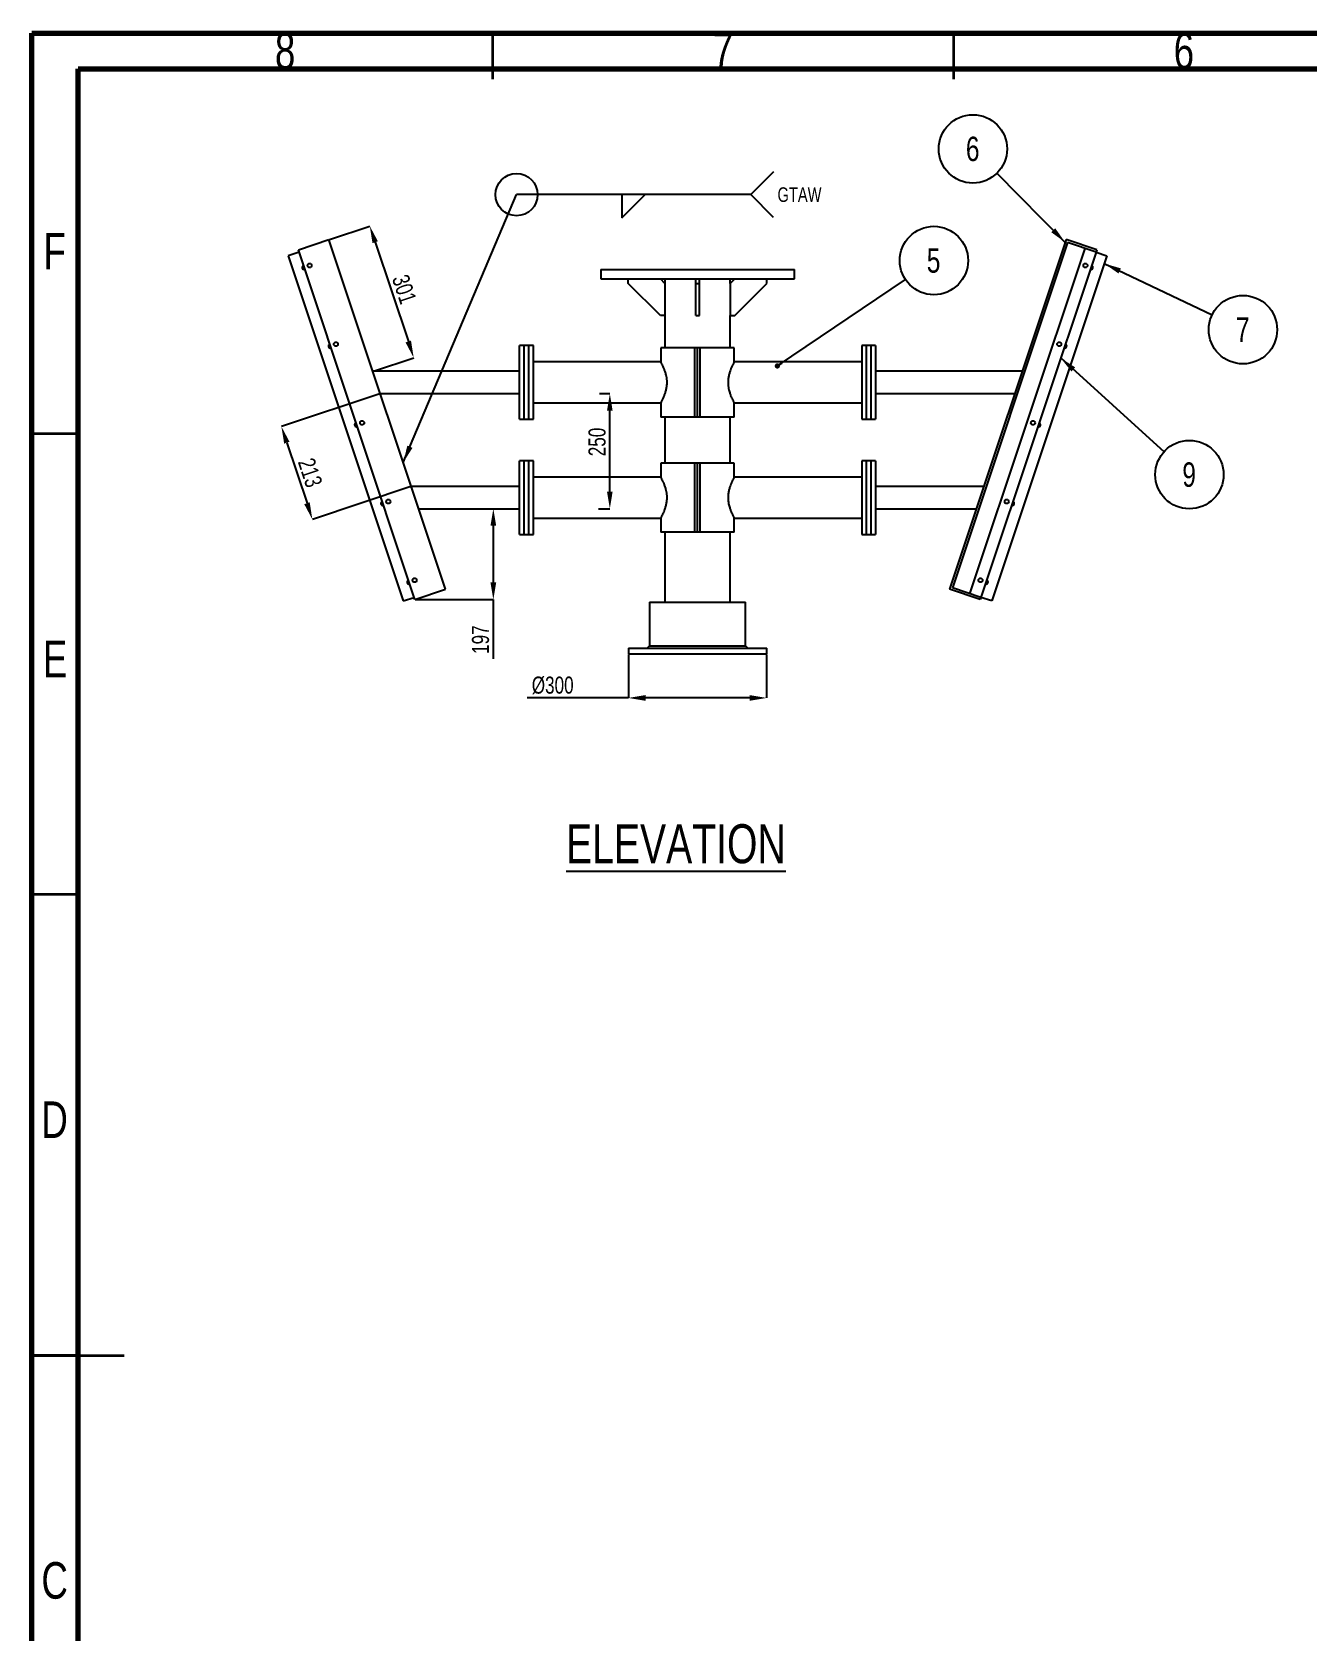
# Model space of a CAD drawing. Header units: millimetres. Extents: x 122 to 2816, y -707 to 556.
# Drawn here: x 2416.1 to 2554.3, y 200.1 to 373.5 of the extents above; entities that cross this region are included whole.
import ezdxf

# ---------------------------------------------------------------- set-up
doc = ezdxf.new("R2010")
doc.units = ezdxf.units.MM
doc.header["$PDSIZE"] = -1
doc.layers.add('FORMAT', color=7, linetype='Continuous')
doc.styles.add('SLDTEXTSTYLE7', font='TXT', dxfattribs={"width": 0.75})
doc.dimstyles.new('SLDDIMSTYLE0', dxfattribs={"dimtxt": 2.5, "dimasz": 1.852083, "dimexe": 0, "dimexo": 0.625, "dimgap": 0, "dimtad": 1, "dimdec": 0, "dimrnd": 1e-09, "dimtxsty": 'Standard', "dimsah": 1, "dimcen": 2.5, "dimazin": 3, "dimtfac": 1.852083, "dimtdec": 0, "dimtmove": 0, "dimatfit": 3, "dimfrac": 2})
doc.dimstyles.new('SLDDIMSTYLE1', dxfattribs={"dimtxt": 2.5, "dimasz": 0.569872, "dimexe": 0, "dimexo": 0.625, "dimgap": 0, "dimtad": 1, "dimdec": 0, "dimrnd": 1e-09, "dimtxsty": 'Standard', "dimblk1": 'DOT', "dimblk2": 'DOT', "dimsah": 1, "dimcen": 2.5, "dimazin": 3, "dimtfac": 0.569872, "dimtdec": 0, "dimtmove": 0, "dimatfit": 3, "dimldrblk": 'DOT', "dimfrac": 2})
doc.dimstyles.new('SLDDIMSTYLE11', dxfattribs={"dimtxt": 1.852083, "dimasz": 1.852083, "dimexe": 0, "dimexo": 0.625, "dimgap": 0.463021, "dimtad": 1, "dimdec": 0, "dimlfac": 20, "dimrnd": 1e-09, "dimzin": 12, "dimtxsty": 'SLDTEXTSTYLE7', "dimsah": 1, "dimcen": 2.5, "dimazin": 3, "dimtfac": 1, "dimtdec": 0, "dimtmove": 0, "dimatfit": 3, "dimfrac": 2, "dimtzin": 12})
doc.dimstyles.new('SLDDIMSTYLE12', dxfattribs={"dimtxt": 1.852083, "dimasz": 1.852083, "dimexe": 0, "dimexo": 0.625, "dimgap": 0.463021, "dimtad": 1, "dimdec": 0, "dimlfac": 20, "dimrnd": 1e-09, "dimzin": 12, "dimtxsty": 'SLDTEXTSTYLE7', "dimsah": 1, "dimcen": 2.5, "dimazin": 3, "dimtfac": 1, "dimtdec": 0, "dimtmove": 0, "dimatfit": 0, "dimfrac": 2, "dimtzin": 12})

# ---------------------------------------------------------------- blocks, each defined once
blk = doc.blocks.new('*D1200')
at = {"layer": 'Defpoints', "color": 0}
for p in [(2458.05, 321.77), (2466.15, 321.77), (2457.65, 311.92)]:
    blk.add_point(p, dxfattribs=at)
at = {"layer": 'FORMAT', "color": 0, "lineweight": -2}
for p, q in [((2458.12, 321.77), (2466.15, 321.77)), ((2466.15, 319.92), (2466.15, 313.77)), ((2457.71, 311.92), (2466.15, 311.92)), ((2466.15, 311.92), (2466.15, 305.48))]:
    blk.add_line(p, q, dxfattribs=at)
at = {"layer": 'FORMAT', "color": 0}
for points in [[(2465.84, 319.92), (2466.46, 319.92), (2466.15, 321.77)], [(2465.84, 313.77), (2466.46, 313.77), (2466.15, 311.92)]]:
    blk.add_solid(points, dxfattribs=at)
at = {"layer": 'FORMAT', "color": 0, "insert": (2463.83, 307.57), "char_height": 1.852, "attachment_point": 2, "rotation": 90, "style": 'SLDTEXTSTYLE7'}
blk.add_mtext('\\A1;197', dxfattribs=at)
blk = doc.blocks.new('*D1201')
at = {"layer": 'Defpoints', "color": 0}
for p in [(2477.58, 334.27), (2478.79, 334.27), (2477.5, 321.77)]:
    blk.add_point(p, dxfattribs=at)
at = {"layer": 'FORMAT', "color": 0, "lineweight": -2}
for p, q in [((2477.65, 334.27), (2478.79, 334.27)), ((2478.79, 323.62), (2478.79, 332.42)), ((2477.56, 321.77), (2478.79, 321.77))]:
    blk.add_line(p, q, dxfattribs=at)
at = {"layer": 'FORMAT', "color": 0}
for points in [[(2478.48, 332.42), (2479.09, 332.42), (2478.79, 334.27)], [(2478.48, 323.62), (2479.09, 323.62), (2478.79, 321.77)]]:
    blk.add_solid(points, dxfattribs=at)
at = {"layer": 'FORMAT', "color": 0, "insert": (2476.47, 329.02), "char_height": 1.852, "attachment_point": 2, "rotation": 90, "style": 'SLDTEXTSTYLE7'}
blk.add_mtext('\\A1;250', dxfattribs=at)
blk = doc.blocks.new('*D1202')
at = {"layer": 'Defpoints', "color": 0}
for p in [(2448.32, 350.98), (2453.08, 336.69), (2457.51, 338.16)]:
    blk.add_point(p, dxfattribs=at)
at = {"layer": 'FORMAT', "color": 0, "lineweight": -2}
for p, q in [((2448.38, 351), (2452.75, 352.45)), ((2453.34, 350.69), (2456.93, 339.92)), ((2453.14, 336.7), (2457.51, 338.16))]:
    blk.add_line(p, q, dxfattribs=at)
at = {"layer": 'FORMAT', "color": 0}
for points in [[(2453.63, 350.79), (2453.04, 350.6), (2452.75, 352.45)], [(2457.22, 340.02), (2456.63, 339.82), (2457.51, 338.16)]]:
    blk.add_solid(points, dxfattribs=at)
at = {"layer": 'FORMAT', "color": 0, "insert": (2457.38, 345.89), "char_height": 1.852, "attachment_point": 2, "rotation": 288.43, "style": 'SLDTEXTSTYLE7'}
blk.add_mtext('\\A1;301', dxfattribs=at)
blk = doc.blocks.new('*D1203')
at = {"layer": 'Defpoints', "color": 0}
for p in [(2453.89, 334.27), (2457.25, 324.19), (2446.52, 320.61)]:
    blk.add_point(p, dxfattribs=at)
at = {"layer": 'FORMAT', "color": 0, "lineweight": -2}
for p, q in [((2453.83, 334.25), (2443.16, 330.7)), ((2443.75, 328.94), (2445.94, 322.37)), ((2457.19, 324.17), (2446.52, 320.61))]:
    blk.add_line(p, q, dxfattribs=at)
at = {"layer": 'FORMAT', "color": 0}
for points in [[(2444.04, 329.04), (2443.46, 328.84), (2443.16, 330.7)], [(2446.23, 322.47), (2445.64, 322.27), (2446.52, 320.61)]]:
    blk.add_solid(points, dxfattribs=at)
at = {"layer": 'FORMAT', "color": 0, "insert": (2447.17, 325.98), "char_height": 1.852, "attachment_point": 2, "rotation": 288.43, "style": 'SLDTEXTSTYLE7'}
blk.add_mtext('\\A1;213', dxfattribs=at)
blk = doc.blocks.new('*D1204')
at = {"layer": 'Defpoints', "color": 0}
for p in [(2480.8, 306.03), (2495.8, 306.03), (2480.8, 301.24)]:
    blk.add_point(p, dxfattribs=at)
at = {"layer": 'FORMAT', "color": 0, "lineweight": -2}
for p, q in [((2480.8, 305.97), (2480.8, 301.24)), ((2495.8, 305.97), (2495.8, 301.24)), ((2480.8, 301.24), (2469.81, 301.24)), ((2493.95, 301.24), (2482.66, 301.24))]:
    blk.add_line(p, q, dxfattribs=at)
at = {"layer": 'FORMAT', "color": 0}
for points in [[(2482.66, 301.55), (2482.66, 300.93), (2480.8, 301.24)], [(2493.95, 301.55), (2493.95, 300.93), (2495.8, 301.24)]]:
    blk.add_solid(points, dxfattribs=at)
at = {"layer": 'FORMAT', "color": 0, "insert": (2472.59, 303.56), "char_height": 1.852, "attachment_point": 2, "style": 'SLDTEXTSTYLE7'}
blk.add_mtext('\\A1;%%c300', dxfattribs=at)
blk = doc.blocks.new('SW_NOTE_0_75')
at = {"layer": 'FORMAT', "color": 0}
blk.add_circle((3.08, 2.07), 3.71, dxfattribs=at)
at = {"layer": 'FORMAT', "color": 0, "insert": (3.05, 3.4), "char_height": 2.65, "attachment_point": 2, "style": 'SLDTEXTSTYLE7'}
blk.add_mtext('5', dxfattribs=at)
blk = doc.blocks.new('_Dot')
at = {"color": 0, "linetype": 'ByBlock', "lineweight": -2}
blk.add_line((-0.5, 0), (-1, 0), dxfattribs=at)
at = {"color": 0, "linetype": 'ByBlock', "const_width": 0.5}
blk.add_lwpolyline([(-0.25, 0, 1), (0.25, 0, 1)], format="xyb", close=True, dxfattribs=at)
blk = doc.blocks.new('SW_NOTE_0_76')
at = {"layer": 'FORMAT', "color": 0}
blk.add_circle((-2.61, 2.64), 3.71, dxfattribs=at)
at = {"layer": 'FORMAT', "color": 0, "insert": (-2.63, 3.97), "char_height": 2.65, "attachment_point": 2, "style": 'SLDTEXTSTYLE7'}
blk.add_mtext('6', dxfattribs=at)
blk = doc.blocks.new('SW_NOTE_0_77')
at = {"layer": 'FORMAT', "color": 0}
blk.add_circle((3.35, -1.6), 3.71, dxfattribs=at)
at = {"layer": 'FORMAT', "color": 0, "insert": (3.32, -0.27), "char_height": 2.65, "attachment_point": 2, "style": 'SLDTEXTSTYLE7'}
blk.add_mtext('7', dxfattribs=at)
blk = doc.blocks.new('SW_NOTE_0_78')
at = {"layer": 'FORMAT', "color": 0}
blk.add_circle((2.75, -2.49), 3.71, dxfattribs=at)
at = {"layer": 'FORMAT', "color": 0, "insert": (2.72, -1.16), "char_height": 2.65, "attachment_point": 2, "style": 'SLDTEXTSTYLE7'}
blk.add_mtext('9', dxfattribs=at)
blk = doc.blocks.new('SW_SYMBOL_AWLD_FILL')
at = {"layer": 'FORMAT', "color": 0}
for p, q in [((0, 0), (0, 1250)), ((0, 1250), (1250, 0)), ((1250, 0), (0, 0))]:
    blk.add_line(p, q, dxfattribs=at)
blk = doc.blocks.new('SW_WELDSYMBOL_5')
at = {"layer": 'FORMAT', "color": 0}
for p, q in [((27.88, 2.48), (25.4, 0)), ((25.4, 0), (0, 0)), ((27.88, -2.48), (25.4, 0))]:
    blk.add_line(p, q, dxfattribs=at)
blk.add_circle((0, 0), 2.29, dxfattribs=at)
at = {"layer": 'FORMAT', "color": 0, "extrusion": (0, 0, -1), "xscale": 0.0020277832, "yscale": 0.0020277832, "zscale": 0.0020277832, "rotation": 180}
blk.add_blockref('SW_SYMBOL_AWLD_FILL', (-11.42, 0), dxfattribs=at)
at = {"layer": 'FORMAT', "color": 0, "insert": (28.31, 0.79), "char_height": 1.587, "attachment_point": 1, "style": 'SLDTEXTSTYLE7'}
blk.add_mtext('GTAW', dxfattribs=at)

msp = doc.modelspace()

# ---------------------------------------------------------------- linework, layer by layer
at = {"color": 7, "linetype": 'Continuous', "lineweight": 70}
for p, q in [((2416.103329, 86.396281), (2416.103329, 373.396281)), ((2416.103329, 373.396281), (2816.103329, 373.396281)), ((2421.103329, 92.529806), (2421.103329, 369.529806)), ((2421.103329, 369.529806), (2810.505801, 369.529806))]:
    msp.add_line(p, q, dxfattribs=at)
at = {"color": 7, "linetype": 'Continuous', "lineweight": 35}
for p, q in [((2466.103329, 368.396281), (2466.103329, 373.396281)), ((2516.103329, 368.396281), (2516.103329, 373.396281)), ((2421.103329, 329.896281), (2416.103329, 329.896281)), ((2421.103329, 279.896281), (2416.103329, 279.896281)), ((2416.102329, 229.896281), (2426.104329, 229.896281)), ((2421.103329, 229.896281), (2416.103329, 229.896281))]:
    msp.add_line(p, q, dxfattribs=at)
at = {"color": 7, "linetype": 'Continuous', "lineweight": 25}
for p, q in [((2445.001892, 349.869654), (2448.322379, 350.976164)), ((2460.968212, 313.02774), (2448.322379, 350.976164)), ((2528.28718, 350.976164), (2515.641347, 313.02774)), ((2528.445321, 350.65995), (2515.957561, 313.185881)), ((2531.607667, 349.869654), (2528.28718, 350.976164)), ((2531.528631, 349.632476), (2528.445321, 350.65995)), ((2445.080929, 349.632476), (2443.89504, 349.237294)), ((2443.89504, 349.237294), (2456.3828, 311.763225)), ((2457.647725, 311.921229), (2445.001892, 349.869654)), ((2517.854982, 312.553589), (2530.342742, 350.027658)), ((2531.528631, 349.632476), (2519.040871, 312.158407)), ((2532.714519, 349.237294), (2520.226759, 311.763225)), ((2531.607667, 349.869654), (2531.528631, 349.632476)), ((2531.528631, 349.632476), (2532.714519, 349.237294)), ((2477.80478, 347.72774), (2477.80478, 346.72774)), ((2477.80478, 347.72774), (2495.729401, 347.72774)), ((2495.729401, 347.72774), (2498.80478, 347.72774)), ((2498.80478, 346.72774), (2498.80478, 347.72774)), ((2477.80478, 346.72774), (2495.729401, 346.72774)), ((2480.77228, 346.22774), (2480.77228, 346.72774)), ((2484.27228, 342.72774), (2480.77228, 346.22774)), ((2484.77228, 346.22774), (2484.27228, 346.72774)), ((2484.77228, 346.72774), (2484.77228, 346.22774)), ((2484.77228, 346.22774), (2484.77228, 342.72774)), ((2488.10478, 346.22774), (2488.10478, 346.72774)), ((2488.10478, 342.72774), (2488.10478, 346.22774)), ((2488.10478, 346.22774), (2488.50478, 346.22774)), ((2488.50478, 346.22774), (2488.50478, 346.72774)), ((2488.50478, 342.72774), (2488.50478, 346.22774)), ((2491.83728, 346.22774), (2491.83728, 346.72774)), ((2492.33728, 346.72774), (2491.83728, 346.22774)), ((2491.83728, 346.22774), (2491.83728, 342.72774)), ((2492.33728, 342.72774), (2495.83728, 346.22774)), ((2495.729401, 346.72774), (2498.80478, 346.72774)), ((2495.83728, 346.22774), (2495.83728, 346.72774)), ((2484.77228, 342.72774), (2484.27228, 342.72774)), ((2484.77228, 342.72774), (2484.77228, 339.22774)), ((2488.10478, 342.72774), (2488.50478, 342.72774)), ((2491.83728, 339.22774), (2491.83728, 342.72774)), ((2491.83728, 342.72774), (2492.33728, 342.72774)), ((2469.500116, 339.47774), (2469.000116, 339.47774)), ((2469.000116, 335.47774), (2469.000116, 339.47774)), ((2470.000116, 339.47774), (2469.500116, 339.47774)), ((2469.500116, 335.47774), (2469.500116, 339.47774)), ((2470.500116, 339.47774), (2470.000116, 339.47774)), ((2470.000116, 335.47774), (2470.000116, 339.47774)), ((2470.500116, 335.47774), (2470.500116, 339.47774)), ((2484.32228, 339.22774), (2484.32228, 337.70024)), ((2488.00478, 339.22774), (2484.32228, 339.22774)), ((2488.00478, 331.72774), (2488.00478, 339.22774)), ((2488.30478, 339.22774), (2488.00478, 339.22774)), ((2488.30478, 331.72774), (2488.30478, 339.22774)), ((2488.60478, 339.22774), (2488.30478, 339.22774)), ((2488.60478, 331.72774), (2488.60478, 339.22774)), ((2492.28728, 339.22774), (2488.60478, 339.22774)), ((2492.28728, 337.70024), (2492.28728, 339.22774)), ((2506.609443, 339.47774), (2506.109443, 339.47774)), ((2506.109443, 339.47774), (2506.109443, 331.47774)), ((2507.109443, 339.47774), (2506.609443, 339.47774)), ((2506.609443, 339.47774), (2506.609443, 331.47774)), ((2507.609443, 339.47774), (2507.109443, 339.47774)), ((2507.109443, 339.47774), (2507.109443, 331.47774)), ((2507.609443, 339.47774), (2507.609443, 331.47774)), ((2469.000116, 336.68524), (2453.084649, 336.68524)), ((2484.32228, 337.70024), (2470.500116, 337.70024)), ((2506.109443, 337.70024), (2492.28728, 337.70024)), ((2523.52491, 336.68524), (2507.609443, 336.68524)), ((2469.000116, 331.47774), (2469.000116, 335.47774)), ((2469.500116, 331.47774), (2469.500116, 335.47774)), ((2470.000116, 331.47774), (2470.000116, 335.47774)), ((2470.500116, 331.47774), (2470.500116, 335.47774)), ((2453.889417, 334.27024), (2469.000116, 334.27024)), ((2470.500116, 333.25524), (2484.32228, 333.25524)), ((2484.32228, 333.25524), (2484.32228, 331.72774)), ((2492.28728, 331.72774), (2492.28728, 333.25524)), ((2492.28728, 333.25524), (2506.109443, 333.25524)), ((2507.609443, 334.27024), (2522.720142, 334.27024)), ((2469.000116, 331.47774), (2469.500116, 331.47774)), ((2469.500116, 331.47774), (2470.000116, 331.47774)), ((2470.000116, 331.47774), (2470.500116, 331.47774)), ((2488.00478, 331.72774), (2484.32228, 331.72774)), ((2484.77228, 331.72774), (2484.77228, 326.72774)), ((2488.30478, 331.72774), (2488.00478, 331.72774)), ((2488.60478, 331.72774), (2488.30478, 331.72774)), ((2492.28728, 331.72774), (2488.60478, 331.72774)), ((2491.83728, 326.72774), (2491.83728, 331.72774)), ((2506.109443, 331.47774), (2506.609443, 331.47774)), ((2506.609443, 331.47774), (2507.109443, 331.47774)), ((2507.109443, 331.47774), (2507.609443, 331.47774)), ((2469.500116, 326.97774), (2469.000116, 326.97774)), ((2469.000116, 322.97774), (2469.000116, 326.97774)), ((2470.000116, 326.97774), (2469.500116, 326.97774)), ((2469.500116, 322.97774), (2469.500116, 326.97774)), ((2470.500116, 326.97774), (2470.000116, 326.97774)), ((2470.000116, 322.97774), (2470.000116, 326.97774)), ((2470.500116, 322.97774), (2470.500116, 326.97774)), ((2484.32228, 326.72774), (2484.32228, 325.20024)), ((2488.00478, 326.72774), (2484.32228, 326.72774)), ((2488.00478, 319.22774), (2488.00478, 326.72774)), ((2488.30478, 326.72774), (2488.00478, 326.72774)), ((2488.30478, 319.22774), (2488.30478, 326.72774)), ((2488.60478, 326.72774), (2488.30478, 326.72774)), ((2488.60478, 319.22774), (2488.60478, 326.72774)), ((2492.28728, 326.72774), (2488.60478, 326.72774)), ((2492.28728, 325.20024), (2492.28728, 326.72774)), ((2506.609443, 326.97774), (2506.109443, 326.97774)), ((2506.109443, 326.97774), (2506.109443, 318.97774)), ((2507.109443, 326.97774), (2506.609443, 326.97774)), ((2506.609443, 326.97774), (2506.609443, 318.97774)), ((2507.609443, 326.97774), (2507.109443, 326.97774)), ((2507.109443, 326.97774), (2507.109443, 318.97774)), ((2507.609443, 326.97774), (2507.609443, 318.97774)), ((2484.32228, 325.20024), (2470.500116, 325.20024)), ((2506.109443, 325.20024), (2492.28728, 325.20024)), ((2469.000116, 324.18524), (2457.250116, 324.18524)), ((2469.000116, 318.97774), (2469.000116, 322.97774)), ((2469.500116, 318.97774), (2469.500116, 322.97774)), ((2470.000116, 318.97774), (2470.000116, 322.97774)), ((2470.500116, 318.97774), (2470.500116, 322.97774)), ((2519.359443, 324.18524), (2507.609443, 324.18524)), ((2458.054885, 321.77024), (2469.000116, 321.77024)), ((2507.609443, 321.77024), (2518.554675, 321.77024)), ((2470.500116, 320.75524), (2484.32228, 320.75524)), ((2484.32228, 320.75524), (2484.32228, 319.22774)), ((2488.00478, 319.22774), (2484.32228, 319.22774)), ((2484.77228, 319.22774), (2484.77228, 311.62774)), ((2488.30478, 319.22774), (2488.00478, 319.22774)), ((2488.60478, 319.22774), (2488.30478, 319.22774)), ((2492.28728, 319.22774), (2488.60478, 319.22774)), ((2491.83728, 311.62774), (2491.83728, 319.22774)), ((2492.28728, 319.22774), (2492.28728, 320.75524)), ((2492.28728, 320.75524), (2506.109443, 320.75524)), ((2469.000116, 318.97774), (2469.500116, 318.97774)), ((2469.500116, 318.97774), (2470.000116, 318.97774)), ((2470.000116, 318.97774), (2470.500116, 318.97774)), ((2506.109443, 318.97774), (2506.609443, 318.97774)), ((2506.609443, 318.97774), (2507.109443, 318.97774)), ((2507.109443, 318.97774), (2507.609443, 318.97774)), ((2457.647725, 311.921229), (2460.968212, 313.02774)), ((2518.961834, 311.921229), (2515.641347, 313.02774)), ((2519.040871, 312.158407), (2515.957561, 313.185881)), ((2456.3828, 311.763225), (2457.568689, 312.158407)), ((2483.10478, 311.62774), (2483.10478, 306.87774)), ((2483.10478, 311.62774), (2488.575444, 311.62774)), ((2488.575444, 311.62774), (2493.50478, 311.62774)), ((2493.50478, 306.87774), (2493.50478, 311.62774)), ((2519.040871, 312.158407), (2518.961834, 311.921229)), ((2520.226759, 311.763225), (2519.040871, 312.158407)), ((2480.80478, 306.62774), (2480.80478, 306.02774)), ((2480.80478, 306.62774), (2488.695161, 306.62774)), ((2480.80478, 306.02774), (2488.695161, 306.02774)), ((2483.10478, 306.87774), (2482.85478, 306.62774)), ((2483.10478, 306.87774), (2493.50478, 306.87774)), ((2488.695161, 306.62774), (2495.80478, 306.62774)), ((2488.695161, 306.02774), (2495.80478, 306.02774)), ((2493.75478, 306.62774), (2493.50478, 306.87774)), ((2495.80478, 306.02774), (2495.80478, 306.62774))]:
    msp.add_line(p, q, dxfattribs=at)
for centre in [(2446.227128, 348.169824), (2530.382431, 348.169824), (2449.07244, 339.631428), (2527.537119, 339.631428), (2451.917753, 331.093033), (2524.691807, 331.093033), (2454.763065, 322.554637), (2521.846494, 322.554637), (2457.608378, 314.016242), (2519.001182, 314.016242)]:
    msp.add_circle(centre, 0.225, dxfattribs=at)
for centre, start, end in [((2445.634184, 347.972232), 108.43, 288.43), ((2530.975376, 347.972232), 251.57, 71.57), ((2448.479496, 339.433837), 108.43, 288.43), ((2528.130063, 339.433837), 251.57, 71.57), ((2451.324809, 330.895441), 108.43, 288.43), ((2525.284751, 330.895441), 251.57, 71.57), ((2454.170121, 322.357046), 108.43, 288.43), ((2522.439438, 322.357046), 251.57, 71.57), ((2457.015433, 313.81865), 108.43, 288.43), ((2519.594126, 313.81865), 251.57, 71.57)]:
    msp.add_arc(centre, 0.225, start, end, dxfattribs=at)
for points, knots in [([(2484.323417, 333.257278), (2484.323243, 333.256967), (2484.322653, 333.255909), (2484.3346, 333.277326), (2484.358786, 333.3212), (2484.39387, 333.385905), (2484.438895, 333.471092), (2484.492128, 333.575548), (2484.545415, 333.684595), (2484.617241, 333.839037), (2484.690626, 334.010062), (2484.763941, 334.20357), (2484.818428, 334.363189), (2484.870233, 334.536878), (2484.916502, 334.721969), (2484.953267, 334.909214), (2484.979647, 335.09516), (2484.995885, 335.278881), (2485.001949, 335.467754), (2484.995943, 335.699592), (2484.96802, 335.971867), (2484.914425, 336.249026), (2484.853573, 336.478541), (2484.795035, 336.663478), (2484.737843, 336.822654), (2484.661771, 337.014941), (2484.586671, 337.184015), (2484.516159, 337.331294), (2484.46644, 337.430735), (2484.421477, 337.517534), (2484.38304, 337.589665), (2484.353902, 337.643158), (2484.332061, 337.682729), (2484.32056, 337.703325), (2484.323388, 337.698251), (2484.323888, 337.697354)], [0, 0, 0, 0, 0.0143206164, 0.0487855485, 0.077994974, 0.1075227396, 0.1424198836, 0.1719166242, 0.2016738076, 0.2274301759, 0.2796836955, 0.3062265105, 0.3342073725, 0.3623969368, 0.391299293, 0.4204793937, 0.4460848329, 0.4719235091, 0.4985449038, 0.5254527315, 0.5693066614, 0.614349669, 0.6487119485, 0.6777211363, 0.7069616799, 0.7335097728, 0.7874078738, 0.8148209033, 0.8426771273, 0.8707551975, 0.8995856417, 0.9287012072, 0.9536670124, 0.9918066498, 1, 1, 1, 1]), ([(2492.28567, 337.697351), (2492.285168, 337.696457), (2492.284107, 337.694565), (2492.263774, 337.65796), (2492.234035, 337.603555), (2492.19395, 337.528746), (2492.14121, 337.427328), (2492.08311, 337.310421), (2492.02644, 337.190378), (2491.955525, 337.032384), (2491.880473, 336.848753), (2491.807929, 336.643474), (2491.755685, 336.476324), (2491.707779, 336.296461), (2491.666673, 336.105631), (2491.63487, 335.903838), (2491.613548, 335.693526), (2491.610817, 335.549983), (2491.609443, 335.47774)], [0, 0, 0, 0, 0.0614149791, 0.1298261338, 0.1877686673, 0.2463119938, 0.317075533, 0.3887784008, 0.4371935533, 0.4897337002, 0.596368733, 0.6505728881, 0.7065379347, 0.7629438639, 0.8208764411, 0.8794097294, 0.9393087177, 1, 1, 1, 1]), ([(2491.609443, 335.47774), (2491.611302, 335.393814), (2491.615053, 335.224398), (2491.641666, 335.001131), (2491.679336, 334.78482), (2491.727688, 334.577087), (2491.785034, 334.381895), (2491.841223, 334.216218), (2491.911244, 334.029032), (2491.984995, 333.855441), (2492.056775, 333.700106), (2492.10922, 333.592101), (2492.158381, 333.494954), (2492.201973, 333.411661), (2492.236674, 333.347083), (2492.262415, 333.300036), (2492.278911, 333.270243), (2492.287156, 333.255461), (2492.286389, 333.256836), (2492.286143, 333.257278)], [0, 0, 0, 0, 0.0704916705, 0.1422971676, 0.1910409995, 0.2614417009, 0.3328119872, 0.3810121588, 0.4327095676, 0.5375837227, 0.5908631194, 0.6468533433, 0.7032732318, 0.7611441933, 0.8195647248, 0.8706805688, 0.9226943263, 0.9751779778, 1, 1, 1, 1]), ([(2484.323417, 320.757278), (2484.323243, 320.756967), (2484.322653, 320.755909), (2484.3346, 320.777326), (2484.358786, 320.8212), (2484.39387, 320.885905), (2484.438895, 320.971092), (2484.492128, 321.075548), (2484.545415, 321.184595), (2484.617241, 321.339037), (2484.690626, 321.510062), (2484.763941, 321.70357), (2484.818428, 321.863189), (2484.870233, 322.036878), (2484.916502, 322.221969), (2484.953267, 322.409214), (2484.979647, 322.59516), (2484.995885, 322.778881), (2485.001949, 322.967754), (2484.995943, 323.199592), (2484.96802, 323.471867), (2484.914425, 323.749026), (2484.853573, 323.978541), (2484.795035, 324.163478), (2484.737843, 324.322654), (2484.661771, 324.514941), (2484.586671, 324.684015), (2484.516159, 324.831294), (2484.46644, 324.930735), (2484.421477, 325.017534), (2484.38304, 325.089665), (2484.353902, 325.143158), (2484.332061, 325.182729), (2484.32056, 325.203325), (2484.323388, 325.198251), (2484.323888, 325.197354)], [0, 0, 0, 0, 0.0143206164, 0.0487855485, 0.077994974, 0.1075227396, 0.1424198836, 0.1719166242, 0.2016738076, 0.2274301759, 0.2796836955, 0.3062265105, 0.3342073725, 0.3623969368, 0.391299293, 0.4204793937, 0.4460848329, 0.4719235091, 0.4985449038, 0.5254527315, 0.5693066614, 0.614349669, 0.6487119485, 0.6777211363, 0.7069616799, 0.7335097728, 0.7874078738, 0.8148209033, 0.8426771273, 0.8707551975, 0.8995856417, 0.9287012072, 0.9536670124, 0.9918066498, 1, 1, 1, 1]), ([(2492.28567, 325.197351), (2492.285168, 325.196457), (2492.284107, 325.194565), (2492.263774, 325.15796), (2492.234035, 325.103555), (2492.19395, 325.028746), (2492.14121, 324.927328), (2492.08311, 324.810421), (2492.02644, 324.690378), (2491.955525, 324.532384), (2491.880473, 324.348753), (2491.807929, 324.143474), (2491.755685, 323.976324), (2491.707779, 323.796461), (2491.666673, 323.605631), (2491.63487, 323.403838), (2491.613548, 323.193526), (2491.610817, 323.049983), (2491.609443, 322.97774)], [0, 0, 0, 0, 0.0614149791, 0.1298261338, 0.1877686673, 0.2463119938, 0.317075533, 0.3887784008, 0.4371935533, 0.4897337002, 0.596368733, 0.6505728881, 0.7065379347, 0.7629438639, 0.8208764411, 0.8794097294, 0.9393087177, 1, 1, 1, 1]), ([(2491.609443, 322.97774), (2491.611302, 322.893814), (2491.615053, 322.724398), (2491.641666, 322.501131), (2491.679336, 322.28482), (2491.727688, 322.077087), (2491.785034, 321.881895), (2491.841223, 321.716218), (2491.911244, 321.529032), (2491.984995, 321.355441), (2492.056775, 321.200106), (2492.10922, 321.092101), (2492.158381, 320.994954), (2492.201973, 320.911661), (2492.236674, 320.847083), (2492.262415, 320.800036), (2492.278911, 320.770243), (2492.287156, 320.755461), (2492.286389, 320.756836), (2492.286143, 320.757278)], [0, 0, 0, 0, 0.0704916705, 0.1422971676, 0.1910409995, 0.2614417009, 0.3328119872, 0.3810121588, 0.4327095676, 0.5375837227, 0.5908631194, 0.6468533433, 0.7032732318, 0.7611441933, 0.8195647248, 0.8706805688, 0.9226943263, 0.9751779778, 1, 1, 1, 1])]:
    msp.add_open_spline(points, degree=3, knots=knots, dxfattribs=at)

# ---------------------------------------------------------------- block references
at = {"layer": 'FORMAT'}
for name, p in [('SW_NOTE_0_76', (2520.780766, 358.183073)), ('SW_WELDSYMBOL_5', (2468.66793, 355.864458)), ('SW_NOTE_0_75', (2510.860175, 346.641749)), ('SW_NOTE_0_77', (2544.121871, 342.806362)), ('SW_NOTE_0_78', (2538.911575, 327.96409))]:
    msp.add_blockref(name, p, dxfattribs=at)

# ---------------------------------------------------------------- texts
at = {"color": 7, "linetype": 'Continuous', "lineweight": 0, "char_height": 3.96875, "attachment_point": 2, "style": 'SLDTEXTSTYLE7'}
for s, insert in [('8', (2443.563366, 373.456435)), ('7', (2491.063366, 373.456435)), ('6', (2541.063366, 373.456435)), ('F', (2418.561069, 351.706435)), ('E', (2418.611138, 307.456435)), ('D', (2418.556016, 257.456435)), ('C', (2418.561988, 207.456435))]:
    msp.add_mtext(s, dxfattribs=dict(at, insert=insert))
at = {"layer": 'FORMAT', "insert": (2474.037241, 287.536981), "char_height": 4.23333333, "attachment_point": 1, "style": 'SLDTEXTSTYLE7'}
msp.add_mtext('\\LELEVATION', dxfattribs=at)

# ---------------------------------------------------------------- dimensions: what is measured, and where the dimension line sits
at = {"layer": 'FORMAT'}
for base, p1, p2, angle, dimstyle, picture, middle in [((2457.51321, 338.161002), (2448.322379, 350.976164), (2453.084649, 336.68524), 288.43, 'SLDDIMSTYLE11', '*D1202', (2455.182081, 345.156404)), ((2446.523315, 320.610669), (2453.889417, 334.27024), (2457.250116, 324.18524), 288.43, 'SLDDIMSTYLE12', '*D1203', (2444.977991, 325.247977)), ((2478.785318, 334.27024), (2477.500116, 321.77024), (2477.584649, 334.27024), 90, 'SLDDIMSTYLE11', '*D1201', (2478.785318, 329.024282)), ((2466.147613, 321.77024), (2457.647725, 311.921229), (2458.054885, 321.77024), 90, 'SLDDIMSTYLE11', '*D1200', (2466.147613, 307.566894))]:
    dim = msp.add_linear_dim(base=base, p1=p1, p2=p2, angle=angle, dimstyle=dimstyle, dxfattribs=at)
    dim.commit()
    dim.dimension.update_dxf_attribs({"geometry": picture, "text_midpoint": middle, "dimtype": 160})
dim = msp.add_linear_dim(base=(2480.80478, 301.239911), p1=(2495.80478, 306.02774), p2=(2480.80478, 306.02774), text='%%c<>', dimstyle='SLDDIMSTYLE11', dxfattribs=at)
dim.commit()
dim.dimension.update_dxf_attribs({"geometry": '*D1204', "text_midpoint": (2472.590128, 301.239911), "dimtype": 160})

# ---------------------------------------------------------------- leaders
for points, dimstyle in [([(2528.189142, 350.681964), (2520.780766, 358.183073)], 'SLDDIMSTYLE0'), ([(2456.380113, 326.796002), (2468.66793, 355.864458)], 'SLDDIMSTYLE0'), ([(2532.428278, 348.378325), (2544.121871, 342.806362)], 'SLDDIMSTYLE0'), ([(2496.959265, 337.266391), (2510.860175, 346.641749)], 'SLDDIMSTYLE1'), ([(2527.696556, 338.132941), (2538.911575, 327.96409)], 'SLDDIMSTYLE0')]:
    msp.add_leader(points, dimstyle=dimstyle, dxfattribs=at)

doc.saveas('drawing.dxf')
